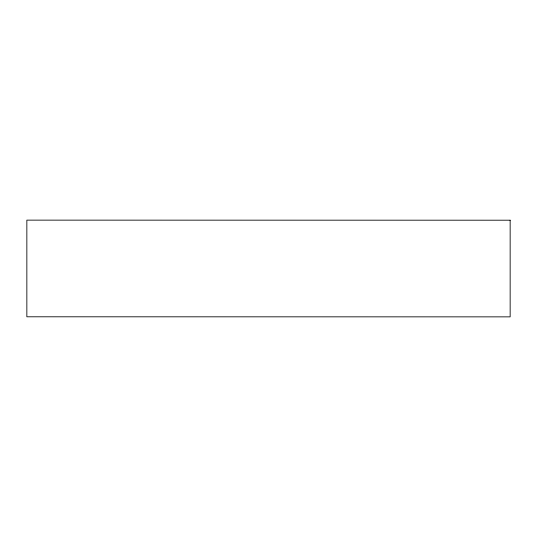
<?xml version="1.0" encoding="UTF-8"?>
<svg xmlns="http://www.w3.org/2000/svg" width="537" height="537" viewBox="0 0 537 537"><rect width="100%" height="100%" fill="white"/><g stroke="black" fill="none" stroke-linecap="round" stroke-linejoin="round"><path stroke-width="0.81" d="M510.15 220.204L26.85 220.136L26.85 316.796L510.15 316.864L510.15 220.204"/></g></svg>
